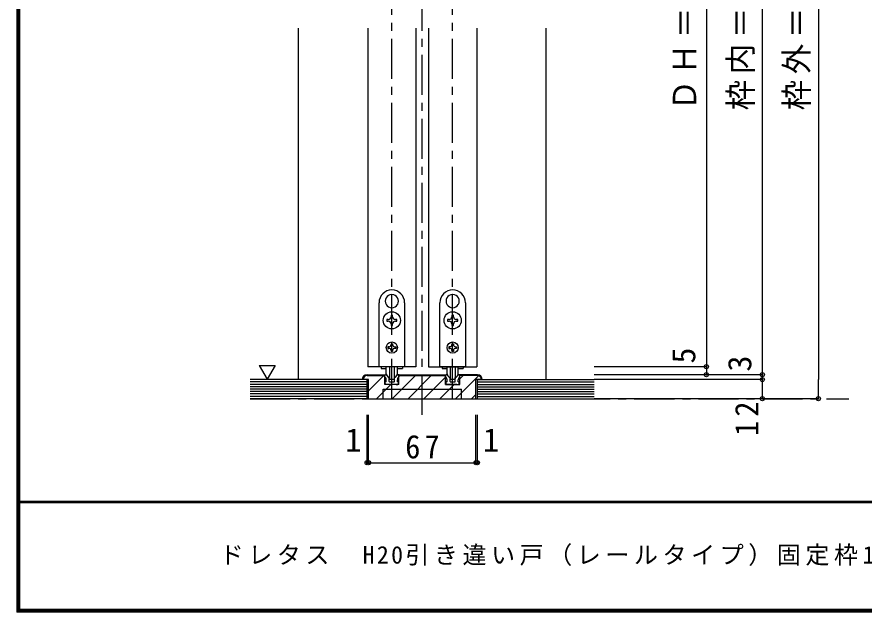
# Model space of a CAD drawing. Units: millimetres, scale not verified. Extents: x -973 to 977, y -718 to 696.
# Drawn here: x -973 to -444, y -701 to -329 of the extents above; entities that cross this region are included whole.
import ezdxf
from ezdxf.enums import TextEntityAlignment as Align

# ---------------------------------------------------------------- set-up
doc = ezdxf.new("R2010")
doc.units = ezdxf.units.MM
doc.header["$LTSCALE"] = 5
doc.header["$PDMODE"] = 32
doc.header["$PDSIZE"] = 2.5
doc.linetypes.add('CHAIN1', pattern=[8, 5, -1, 1, -1])
doc.linetypes.add('DASHED1', pattern=[1.8, 1.2, -0.6])
for name, color, linetype in [('0-1_通り芯', 4, 'CHAIN1'), ('0-3_仕上げ', 2, 'Continuous'), ('0-4_枠', 3, 'Continuous'), ('0-6_扉', 6, 'Continuous'), ('0-7_金物', 7, 'Continuous'), ('0-A_文字', 7, 'Continuous'), ('0-B_寸法', 7, 'Continuous'), ('0-C_ハッチ', 4, 'DASHED1'), ('F-1_枠', 6, 'Continuous'), ('F-A_文字', 7, 'Continuous')]:
    doc.layers.add(name, color=color, linetype=linetype)
doc.styles.add('ＭＳ ゴシック', font='')
doc.styles.get('ＭＳ ゴシック').set_extended_font_data('MS Gothic')

msp = doc.modelspace()

# ---------------------------------------------------------------- linework, layer by layer
at = {"layer": '0-1_通り芯'}
for p, q in [((-720.124, -577.5), (-720.124, -2.5)), ((-739.124, -567.5), (-739.124, -74.5)), ((-701.124, -567.5), (-701.124, -74.5)), ((-827.624, -567.5), (-453.624, -567.5))]:
    msp.add_line(p, q, dxfattribs=at)
at = {"layer": '0-3_仕上げ'}
for p, q in [((-754.624, -555.5), (-827.624, -555.5)), ((-754.624, -567.5), (-754.624, -555.5)), ((-685.624, -567.5), (-685.624, -555.5)), ((-685.624, -555.5), (-612.624, -555.5)), ((-754.624, -567.5), (-827.624, -567.5)), ((-685.624, -567.5), (-612.624, -567.5))]:
    msp.add_line(p, q, dxfattribs=at)
at = {"layer": '0-3_仕上げ', "color": 7}
for p, q in [((-754.624, -557), (-827.624, -557)), ((-754.624, -558.5), (-827.624, -558.5)), ((-754.624, -560), (-827.624, -560)), ((-685.624, -557), (-612.624, -557)), ((-685.624, -558.5), (-612.624, -558.5)), ((-685.624, -560), (-612.624, -560)), ((-754.624, -561.5), (-827.624, -561.5)), ((-754.624, -563), (-827.624, -563)), ((-754.624, -564.5), (-827.624, -564.5)), ((-754.624, -566), (-827.624, -566)), ((-685.624, -561.5), (-612.624, -561.5)), ((-685.624, -563), (-612.624, -563)), ((-685.624, -564.5), (-612.624, -564.5)), ((-685.624, -566), (-612.624, -566))]:
    msp.add_line(p, q, dxfattribs=at)
at = {"layer": '0-4_枠', "color": 4}
for p, q in [((-797.624, -335.875), (-797.624, -555.5)), ((-642.624, -555.5), (-642.624, -335.875))]:
    msp.add_line(p, q, dxfattribs=at)
at = {"layer": '0-4_枠'}
for p, q in [((-753.624, -555.5), (-757.624, -555.5)), ((-754.624, -552.5), (-743.524, -552.5)), ((-754.624, -553), (-743.524, -553)), ((-753.624, -567.5), (-753.624, -555.5)), ((-743.524, -558.5), (-743.524, -552.5)), ((-734.724, -558.5), (-734.724, -552.5)), ((-734.724, -552.5), (-705.524, -552.5)), ((-734.724, -553), (-705.524, -553)), ((-705.524, -558.5), (-705.524, -552.5)), ((-696.724, -558.5), (-696.724, -552.5)), ((-685.624, -552.5), (-696.724, -552.5)), ((-685.624, -553), (-696.724, -553)), ((-682.624, -555.5), (-686.624, -555.5)), ((-686.624, -567.5), (-686.624, -555.5)), ((-734.724, -558.5), (-743.524, -558.5)), ((-705.524, -558.5), (-696.724, -558.5)), ((-744.624, -561.5), (-695.624, -561.5)), ((-744.624, -567.5), (-744.624, -561.5)), ((-695.624, -567.5), (-695.624, -561.5)), ((-753.624, -567.5), (-686.624, -567.5))]:
    msp.add_line(p, q, dxfattribs=at)
for centre, radius, start, end in [((-754.624, -555.5), 3, 90, 180), ((-754.624, -555.5), 2.5, 90.0008, 180), ((-685.624, -555.5), 3, 0, 90), ((-685.624, -555.5), 2.5, 0, 90)]:
    msp.add_arc(centre, radius, start, end, dxfattribs=at)
at = {"layer": '0-6_扉'}
for p, q in [((-754.124, -335.875), (-754.124, -547.5)), ((-724.124, -335.875), (-724.124, -547.5)), ((-716.124, -335.875), (-716.124, -547.5)), ((-686.124, -335.875), (-686.124, -547.5)), ((-724.124, -547.5), (-754.124, -547.5)), ((-716.124, -547.5), (-686.124, -547.5))]:
    msp.add_line(p, q, dxfattribs=at)
at = {"layer": '0-7_金物'}
for p, q in [((-739.223, -502.351), (-739.124, -502.45)), ((-739.025, -502.351), (-739.124, -502.45)), ((-701.223, -502.351), (-701.124, -502.45)), ((-701.025, -502.351), (-701.124, -502.45)), ((-747.124, -547.5), (-747.124, -507.5)), ((-731.124, -507.5), (-731.124, -547.5)), ((-709.124, -547.5), (-709.124, -507.5)), ((-693.124, -507.5), (-693.124, -547.5)), ((-742.766, -508.489), (-742.631, -508.525)), ((-742.667, -508.66), (-742.631, -508.525)), ((-735.482, -508.489), (-735.617, -508.525)), ((-735.58, -508.66), (-735.617, -508.525)), ((-704.766, -508.489), (-704.631, -508.525)), ((-704.667, -508.66), (-704.631, -508.525)), ((-697.482, -508.489), (-697.617, -508.525)), ((-697.58, -508.66), (-697.617, -508.525)), ((-741.324, -518), (-742.274, -518)), ((-742.274, -518), (-742.274, -519)), ((-739.624, -515.35), (-739.624, -516.3)), ((-738.624, -515.35), (-739.624, -515.35)), ((-738.624, -516.3), (-738.624, -515.35)), ((-735.974, -518), (-736.924, -518)), ((-735.974, -519), (-735.974, -518)), ((-703.324, -518), (-704.274, -518)), ((-704.274, -518), (-704.274, -519)), ((-701.624, -515.35), (-701.624, -516.3)), ((-700.624, -515.35), (-701.624, -515.35)), ((-700.624, -516.3), (-700.624, -515.35)), ((-697.974, -518), (-698.924, -518)), ((-697.974, -519), (-697.974, -518)), ((-742.274, -519), (-741.324, -519)), ((-738.624, -521.65), (-738.624, -520.7)), ((-736.924, -519), (-735.974, -519)), ((-704.274, -519), (-703.324, -519)), ((-700.624, -521.65), (-700.624, -520.7)), ((-698.924, -519), (-697.974, -519)), ((-739.624, -533.1), (-738.624, -533.1)), ((-739.624, -533.1), (-739.624, -533.7)), ((-738.624, -533.1), (-738.624, -533.7)), ((-701.624, -533.1), (-700.624, -533.1)), ((-701.624, -533.1), (-701.624, -533.7)), ((-700.624, -533.1), (-700.624, -533.7)), ((-740.924, -535), (-741.524, -535)), ((-741.524, -535), (-741.524, -536)), ((-741.524, -536), (-740.924, -536)), ((-739.624, -537.3), (-739.624, -537.9)), ((-738.624, -537.9), (-739.624, -537.9)), ((-738.624, -537.3), (-738.624, -537.9)), ((-737.324, -535), (-736.724, -535)), ((-702.924, -535), (-703.524, -535)), ((-703.524, -535), (-703.524, -536)), ((-703.524, -536), (-702.924, -536)), ((-701.624, -537.3), (-701.624, -537.9)), ((-700.624, -537.9), (-701.624, -537.9)), ((-700.624, -537.3), (-700.624, -537.9)), ((-699.324, -535), (-698.724, -535)), ((-731.124, -547.5), (-747.124, -547.5)), ((-745.724, -547.5), (-745.724, -548.7)), ((-745.724, -548.7), (-742.591, -548.7)), ((-742.624, -551.921), (-742.624, -547.5)), ((-740.624, -547.5), (-740.624, -555.121)), ((-737.624, -547.5), (-737.624, -555.121)), ((-735.656, -548.7), (-732.524, -548.7)), ((-735.624, -551.921), (-735.624, -547.5)), ((-732.524, -547.5), (-732.524, -548.7)), ((-693.124, -547.5), (-709.124, -547.5)), ((-707.724, -547.5), (-707.724, -548.7)), ((-707.724, -548.7), (-704.591, -548.7)), ((-704.624, -551.921), (-704.624, -547.5)), ((-702.624, -547.5), (-702.624, -555.121)), ((-699.624, -547.5), (-699.624, -555.121)), ((-697.656, -548.7), (-694.524, -548.7)), ((-697.624, -551.921), (-697.624, -547.5)), ((-694.524, -547.5), (-694.524, -548.7)), ((-743.624, -552.5), (-743.081, -552.5)), ((-743.624, -553.5), (-743.624, -552.5)), ((-741.462, -553.912), (-742.727, -552.646)), ((-741.25, -554), (-740.924, -554)), ((-740.724, -556.7), (-740.724, -554.2)), ((-737.924, -555.421), (-740.324, -555.421)), ((-737.524, -556.7), (-737.524, -554.2)), ((-736.998, -554), (-737.324, -554)), ((-736.786, -553.912), (-735.52, -552.646)), ((-705.624, -552.5), (-705.081, -552.5)), ((-705.624, -553.5), (-705.624, -552.5)), ((-703.462, -553.912), (-704.727, -552.646)), ((-703.25, -554), (-702.924, -554)), ((-702.724, -556.7), (-702.724, -554.2)), ((-699.924, -555.421), (-702.324, -555.421)), ((-699.524, -556.7), (-699.524, -554.2)), ((-698.998, -554), (-699.324, -554)), ((-698.786, -553.912), (-697.52, -552.646)), ((-742.924, -558.5), (-743.41, -557.274)), ((-742.624, -557), (-743.224, -557)), ((-741.824, -558.5), (-742.924, -558.5)), ((-742.624, -557), (-742.624, -555.736)), ((-741.824, -558.5), (-741.624, -558.3)), ((-741.624, -558.3), (-741.424, -558.5)), ((-736.824, -558.5), (-741.424, -558.5)), ((-739.124, -557.3), (-738.824, -557)), ((-738.824, -557), (-737.824, -557)), ((-736.624, -558.3), (-736.824, -558.5)), ((-736.424, -558.5), (-736.624, -558.3)), ((-736.424, -558.5), (-735.324, -558.5)), ((-735.624, -557), (-735.624, -555.736)), ((-735.624, -557), (-735.024, -557)), ((-735.324, -558.5), (-734.838, -557.274)), ((-704.924, -558.5), (-705.41, -557.274)), ((-704.624, -557), (-705.224, -557)), ((-703.824, -558.5), (-704.924, -558.5)), ((-704.624, -557), (-704.624, -555.736)), ((-703.824, -558.5), (-703.624, -558.3)), ((-703.624, -558.3), (-703.424, -558.5)), ((-698.824, -558.5), (-703.424, -558.5)), ((-701.124, -557.3), (-700.824, -557)), ((-700.824, -557), (-699.824, -557)), ((-698.624, -558.3), (-698.824, -558.5)), ((-698.424, -558.5), (-698.624, -558.3)), ((-698.424, -558.5), (-697.324, -558.5)), ((-697.624, -557), (-697.624, -555.736)), ((-697.624, -557), (-697.024, -557)), ((-697.324, -558.5), (-696.838, -557.274))]:
    msp.add_line(p, q, dxfattribs=at)
for points in [[(-739.624, -520.7), (-739.624, -521.65), (-738.624, -521.65)], [(-701.624, -520.7), (-701.624, -521.65), (-700.624, -521.65)], [(-736.724, -535), (-736.724, -536), (-737.324, -536)], [(-698.724, -535), (-698.724, -536), (-699.324, -536)], [(-734.624, -553.5), (-734.624, -552.5), (-735.167, -552.5)], [(-696.624, -553.5), (-696.624, -552.5), (-697.167, -552.5)], [(-740.424, -557), (-739.424, -557), (-739.124, -557.3)], [(-702.424, -557), (-701.424, -557), (-701.124, -557.3)]]:
    msp.add_lwpolyline(points, dxfattribs=at)
for centre, radius in [((-739.124, -518.5), 5.35), ((-701.124, -518.5), 5.35), ((-739.124, -535.5), 3.5), ((-701.124, -535.5), 3.5)]:
    msp.add_circle(centre, radius, dxfattribs=at)
for centre, radius, start, end in [((-739.124, -507.5), 8, 0, 180), ((-739.124, -506.5), 4.15, 91.3645, 208.6355), ((-739.124, -506.5), 4.15, 331.3645, 88.6355), ((-701.124, -507.5), 8, 0, 180), ((-701.124, -506.5), 4.15, 91.3645, 208.6355), ((-701.124, -506.5), 4.15, 331.3645, 88.6355), ((-739.124, -506.5), 4.15, 211.3645, 328.6355), ((-701.124, -506.5), 4.15, 211.3645, 328.6355), ((-741.324, -516.3), 1.7, 270, 0), ((-736.924, -516.3), 1.7, 180, 270), ((-703.324, -516.3), 1.7, 270, 0), ((-698.924, -516.3), 1.7, 180, 270), ((-741.324, -520.7), 1.7, 0, 90), ((-736.924, -520.7), 1.7, 90, 180), ((-703.324, -520.7), 1.7, 0, 90), ((-698.924, -520.7), 1.7, 90, 180), ((-740.924, -533.7), 1.3, 270, 0), ((-737.324, -533.7), 1.3, 180, 270), ((-702.924, -533.7), 1.3, 270, 0), ((-699.324, -533.7), 1.3, 180, 270), ((-740.924, -537.3), 1.3, 0, 90), ((-737.324, -537.3), 1.3, 90, 180), ((-702.924, -537.3), 1.3, 0, 90), ((-699.324, -537.3), 1.3, 90, 180), ((-745.624, -555.736), 3, 0, 48.19), ((-743.081, -553), 0.5, 45, 90), ((-740.624, -551.921), 2, 180, 264.78409), ((-741.25, -553.7), 0.3, 225, 270), ((-740.924, -554.2), 0.2, 0, 90), ((-740.824, -554.112), 0.2, 0, 84.78409), ((-740.324, -555.121), 0.3, 180, 270), ((-737.924, -555.121), 0.3, 270, 0), ((-737.424, -554.112), 0.2, 95.21591, 180), ((-737.324, -554.2), 0.2, 90, 180), ((-737.624, -551.921), 2, 275.21591, 0), ((-736.998, -553.7), 0.3, 270, 315), ((-732.624, -555.736), 3, 131.81, 180), ((-735.167, -553), 0.5, 90, 135), ((-707.624, -555.736), 3, 0, 48.19), ((-705.081, -553), 0.5, 45, 90), ((-702.624, -551.921), 2, 180, 264.78409), ((-703.25, -553.7), 0.3, 225, 270), ((-702.924, -554.2), 0.2, 0, 90), ((-702.824, -554.112), 0.2, 0, 84.78409), ((-702.324, -555.121), 0.3, 180, 270), ((-699.924, -555.121), 0.3, 270, 0), ((-699.424, -554.112), 0.2, 95.21591, 180), ((-699.324, -554.2), 0.2, 90, 180), ((-699.624, -551.921), 2, 275.21591, 0), ((-698.998, -553.7), 0.3, 270, 315), ((-694.624, -555.736), 3, 131.81, 180), ((-697.167, -553), 0.5, 90, 135), ((-743.224, -557.2), 0.2, 90, 201.616), ((-740.424, -556.7), 0.3, 180, 270), ((-737.824, -556.7), 0.3, 270, 0), ((-735.024, -557.2), 0.2, 338.384, 90), ((-705.224, -557.2), 0.2, 90, 201.616), ((-702.424, -556.7), 0.3, 180, 270), ((-699.824, -556.7), 0.3, 270, 0), ((-697.024, -557.2), 0.2, 338.384, 90)]:
    msp.add_arc(centre, radius, start, end, dxfattribs=at)
at = {"layer": '0-A_文字'}
msp.add_line((-822.059, -546.686), (-817.059, -555.347), dxfattribs=at)
msp.add_lwpolyline([(-822.059, -546.686), (-812.059, -546.686), (-817.059, -555.347)], dxfattribs=at)
at = {"layer": '0-B_寸法', "color": 4}
for p, q in [((-472.624, -60.5), (-472.624, -555.5)), ((-507.624, -567.5), (-507.624, -90.5)), ((-542.624, -104.5), (-542.624, -547.5)), ((-542.624, -547.5), (-612.624, -547.5)), ((-542.624, -547.5), (-542.624, -552.5)), ((-507.624, -552.5), (-612.624, -552.5)), ((-507.624, -555.5), (-612.624, -555.5)), ((-472.624, -567.5), (-472.624, -555.5)), ((-508.685, -567.5), (-612.624, -567.5)), ((-754.624, -607.5), (-754.624, -577.5)), ((-753.624, -607.5), (-753.624, -577.5)), ((-754.624, -607.5), (-753.624, -607.5))]:
    msp.add_line(p, q, dxfattribs=at)
for points in [[(-472.624, -567.5), (-508.204, -567.5), (-508.685, -567.5)], [(-753.624, -607.5), (-686.624, -607.5), (-686.624, -577.5)], [(-686.624, -607.5), (-685.624, -607.5), (-685.624, -577.5)]]:
    msp.add_lwpolyline(points, dxfattribs=at)
at = {"layer": '0-B_寸法'}
for p in [(-542.624, -547.5), (-542.624, -552.5), (-507.624, -552.5), (-507.624, -555.5), (-507.624, -567.5), (-472.624, -567.5), (-754.624, -607.5), (-753.624, -607.5), (-686.624, -607.5), (-685.624, -607.5)]:
    msp.add_point(p, dxfattribs=at)
at = {"layer": '0-C_ハッチ', "linetype": 'Continuous'}
for p, q in [((-753.624, -562.463), (-744.161, -553)), ((-738.862, -567.5), (-724.362, -553)), ((-728.962, -567.5), (-714.462, -553)), ((-719.063, -567.5), (-705.524, -553.961)), ((-699.264, -567.5), (-684.878, -553.114)), ((-696.724, -555.061), (-694.663, -553)), ((-748.761, -567.5), (-739.761, -558.5)), ((-709.163, -567.5), (-700.163, -558.5)), ((-689.364, -567.5), (-686.624, -564.76))]:
    msp.add_line(p, q, dxfattribs=at)
at = {"layer": 'F-1_枠'}
for p, q in [((-973.347, 695.833), (-973.347, -700.833)), ((-972.514, 695.833), (-972.514, -700.833)), ((-971.68, 695.833), (-971.68, -700.833)), ((976.653, -631.667), (-973.347, -631.667)), ((976.653, -632.5), (-973.347, -632.5)), ((976.653, -699.167), (-973.347, -699.167)), ((976.653, -700), (-973.347, -700)), ((976.653, -700.833), (-973.347, -700.833))]:
    msp.add_line(p, q, dxfattribs=at)

# ---------------------------------------------------------------- texts
at = {"layer": '0-B_寸法', "style": 'ＭＳ ゴシック'}
for s, p in [('5', (-545.124, -545.5)), ('3', (-510.124, -550.5))]:
    msp.add_text(s, height=14.66, rotation=90, dxfattribs=at).set_placement(p, align=Align.BOTTOM_LEFT)
for p in [(-768.124, -605), (-682.124, -605)]:
    msp.add_text('1', height=14.66, dxfattribs=at).set_placement(p, align=Align.BOTTOM_LEFT)
at = {"layer": '0-B_寸法', "char_height": 14.66, "attachment_point": 7, "rotation": 90, "style": 'ＭＳ ゴシック'}
for s, insert in [('\\T1.19;\\W0.95;ＤＨ＝1,983', (-545.124, -387.25)), ('\\T1.19;\\W0.95;枠内＝2,002', (-510.124, -387.25)), ('\\T1.19;\\W0.95;枠外＝2,047', (-475.124, -387.25)), ('\\T1.27;\\W0.95;12', (-510.124, -590.75))]:
    msp.add_mtext(s, dxfattribs=dict(at, insert=insert))
at = {"layer": '0-B_寸法', "insert": (-730.749, -605), "char_height": 14.66, "attachment_point": 7, "style": 'ＭＳ ゴシック'}
msp.add_mtext('\\T1.27;\\W0.95;67', dxfattribs=at)
at = {"layer": 'F-A_文字', "insert": (-846.68, -673.333), "char_height": 11, "attachment_point": 7, "style": 'ＭＳ ゴシック'}
msp.add_mtext('\\T1.19;ドレタス\u3000H20引き違い戸（レールタイプ）固定枠155㎜幅\u30003方枠＋敷居Q型／床直付けレール', dxfattribs=at)

doc.saveas('drawing.dxf')
